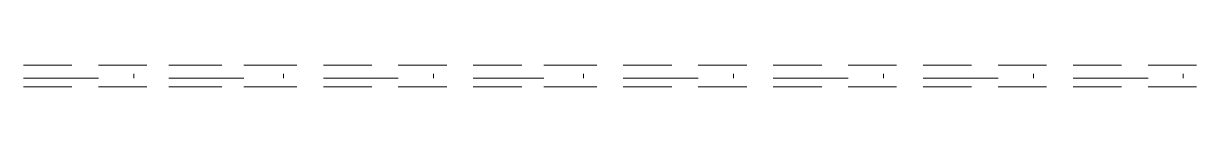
# Model space of a CAD drawing. Header units: millimetres. Extents: x 6 to 291, y 4 to 206.
# Drawn here: x 158.24 to 169.5, y 162.43 to 162.64 of the extents above; entities that cross this region are included whole.
import ezdxf

# ---------------------------------------------------------------- set-up
doc = ezdxf.new("R2010")
doc.units = ezdxf.units.MM
doc.layers.add('C00-00-00', color=7, linetype='Continuous')

msp = doc.modelspace()

# ---------------------------------------------------------------- linework, layer by layer
at = {"layer": 'C00-00-00', "lineweight": 5}
for points in [[(158.242004, 162.644671), (158.707674, 162.644671)], [(158.961663, 162.644671), (159.427333, 162.644671)], [(159.638996, 162.644671), (160.147008, 162.644671)], [(160.358671, 162.644671), (160.866667, 162.644671)], [(161.120672, 162.644671), (161.586326, 162.644671)], [(161.840331, 162.644671), (162.306001, 162.644671)], [(162.560006, 162.644671), (163.02566, 162.644671)], [(163.237339, 162.644671), (163.745335, 162.644671)], [(163.99934, 162.644671), (164.464994, 162.644671)], [(164.718999, 162.644671), (165.184669, 162.644671)], [(165.438674, 162.644671), (165.904328, 162.644671)], [(166.158333, 162.644671), (166.624003, 162.644671)], [(166.877992, 162.644671), (167.343661, 162.644671)], [(167.597667, 162.644671), (168.063337, 162.644671)], [(168.317326, 162.644671), (168.782996, 162.644671)], [(169.037001, 162.644671), (169.502671, 162.644671)], [(158.242004, 162.517668), (158.961663, 162.517668)], [(159.300338, 162.517668), (159.300338, 162.560002)], [(159.638996, 162.517668), (160.358671, 162.517668)], [(160.739672, 162.517668), (160.739672, 162.560002)], [(161.120672, 162.517668), (161.840331, 162.517668)], [(162.179006, 162.517668), (162.179006, 162.560002)], [(162.560006, 162.517668), (163.237339, 162.517668)], [(163.61834, 162.517668), (163.61834, 162.560002)], [(163.99934, 162.517668), (164.718999, 162.517668)], [(165.057674, 162.517668), (165.057674, 162.560002)], [(165.438674, 162.517668), (166.158333, 162.517668)], [(166.497008, 162.517668), (166.497008, 162.560002)], [(166.877992, 162.517668), (167.597667, 162.517668)], [(167.936326, 162.517668), (167.936326, 162.560002)], [(168.317326, 162.517668), (169.037001, 162.517668)], [(169.37566, 162.517668), (169.37566, 162.560002)], [(158.242004, 162.433004), (158.707674, 162.433004)], [(158.961663, 162.433004), (159.427333, 162.433004)], [(159.638996, 162.433004), (160.147008, 162.433004)], [(160.358671, 162.433004), (160.866667, 162.433004)], [(161.120672, 162.433004), (161.586326, 162.433004)], [(161.840331, 162.433004), (162.306001, 162.433004)], [(162.560006, 162.433004), (163.02566, 162.433004)], [(163.237339, 162.433004), (163.745335, 162.433004)], [(163.99934, 162.433004), (164.464994, 162.433004)], [(164.718999, 162.433004), (165.184669, 162.433004)], [(165.438674, 162.433004), (165.904328, 162.433004)], [(166.158333, 162.433004), (166.624003, 162.433004)], [(166.877992, 162.433004), (167.343661, 162.433004)], [(167.597667, 162.433004), (168.063337, 162.433004)], [(168.317326, 162.433004), (168.782996, 162.433004)], [(169.037001, 162.433004), (169.502671, 162.433004)]]:
    msp.add_lwpolyline(points, dxfattribs=at)

doc.saveas('drawing.dxf')
